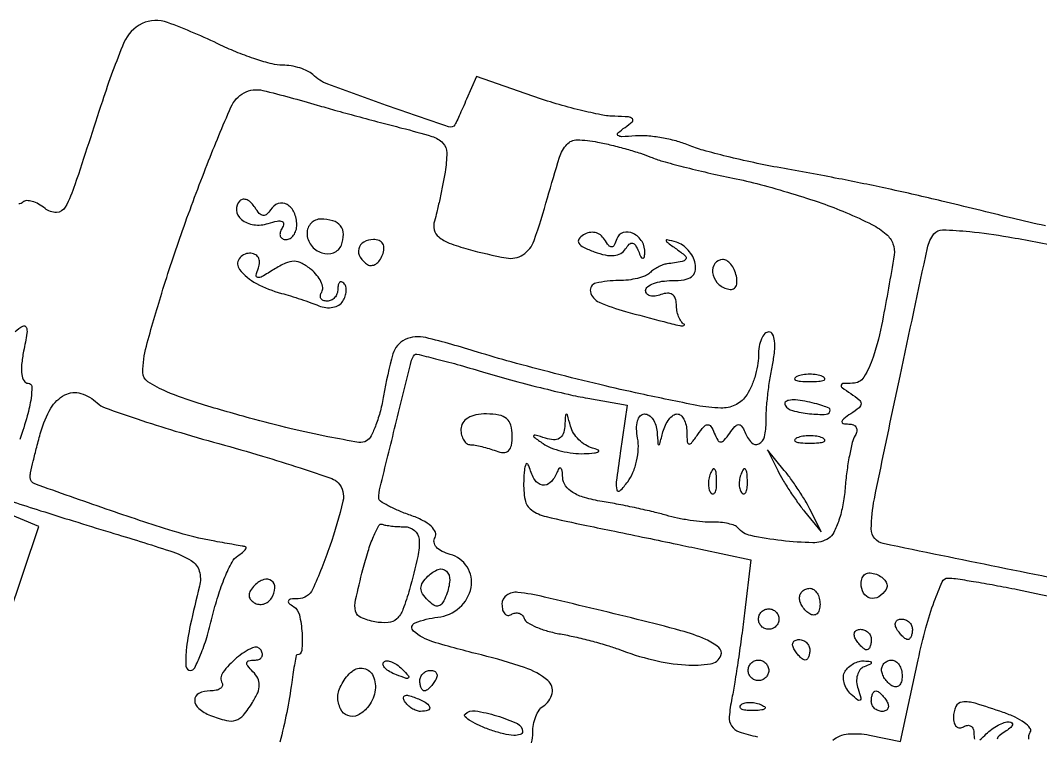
# Model space of a CAD drawing. Extents: x -19 to 322, y 67 to 181.
# Drawn here: x 41.45 to 88.7, y 144.12 to 177.3 of the extents above; entities that cross this region are included whole.
import ezdxf

# ---------------------------------------------------------------- set-up
doc = ezdxf.new("R2010")
doc.units = 0
doc.layers.get('0').update_dxf_attribs({"linetype": 'CONTINUOUS'})

msp = doc.modelspace()

# ---------------------------------------------------------------- linework, layer by layer
for points in [[(88.921, 167.786, -0.009627), (87.376, 168.139, 0.002268), (84.118, 168.935, 0.005204), (81.655, 169.497, 0.005827), (79.357, 169.969, 0.003665), (76.661, 170.47, -0.008399), (75.416, 170.713, -0.008079), (74.164, 171.001, -0.008033), (73.068, 171.29, -0.028851), (72.384, 171.526, 0.032415), (71.813, 171.718, 0.02193), (71.141, 171.866, 0.022139), (70.476, 171.951, 0.040506), (69.929, 171.953, -0.009504), (69.303, 171.916, -0.185838), (69.123, 171.977, -0.464981), (69.123, 172.095, -0.026117), (69.454, 172.349, 0.030597), (69.787, 172.609, 0.421394), (69.794, 172.746, 0.19174), (69.609, 172.834, 0.01141), (68.979, 172.861, -0.04366), (68.352, 172.928, -0.011661), (67.372, 173.144, -0.011728), (66.265, 173.443, -0.011857), (65.177, 173.792), (62.564, 174.701), (62.114, 173.658, -0.002042), (61.935, 173.248, -0.00277), (61.77, 172.88, -0.001852), (61.629, 172.571, -0.030812), (61.575, 172.472, -0.349151), (61.281, 172.368, -0.002106), (58.403, 173.367, -0.004489), (55.679, 174.352, -0.103826), (54.984, 174.791, 0.079867), (54.744, 174.959, 0.036771), (54.388, 175.1, 0.035212), (53.984, 175.196, 0.040875), (53.59, 175.229, -0.061584), (53.101, 175.289, -0.017112), (52.356, 175.503, -0.017001), (51.524, 175.806, -0.017078), (50.715, 176.164, 0.024053), (48.26, 177.209, 0.202154), (47.083, 177.157, 0.185658), (46.242, 176.273, 0.019842), (45.242, 173.565, -0.001702), (43.969, 169.688, -0.042376), (43.527, 168.657, -0.27045), (43.119, 168.406, -0.181171), (42.588, 168.59, 0.044074), (42.29, 168.796, 0.060443), (41.99, 168.921, 0.076062), (41.733, 168.953, 0.19149), (41.562, 168.879, -0.221565), (41.37, 168.809, -0.050272)], [(65.116, 143.839, 0.065794), (65.177, 144.303, -0.046449), (65.212, 144.681, -0.046123), (65.317, 145.048, -0.050097), (65.47, 145.349, -0.112213), (65.652, 145.529, 0.201255), (66.076, 146.122, 0.281844), (65.872, 146.723, 0.092517), (64.799, 147.323, 0.021352), (62.801, 147.905, -0.012103), (60.554, 148.513, -0.10675), (59.658, 149.005, -0.563611), (59.724, 149.391, -0.065086), (60.782, 149.655, 0.152519), (61.787, 150.101, 0.165654), (62.32, 151.026, 0.191259), (62.141, 151.985, 0.19058), (61.353, 152.562, -0.051312), (60.975, 152.704, -0.095587), (60.715, 152.902, -0.141363), (60.607, 153.127, -0.182126), (60.651, 153.35, 0.24483), (60.669, 153.595, 0.107871), (60.474, 153.866, 0.066947), (60.076, 154.139, 0.032838), (59.51, 154.379, -0.015967), (58.951, 154.594, -0.023948), (58.478, 154.82, -0.020878), (58.122, 155.032, -0.253274), (58.049, 155.167, -0.060021), (58.111, 155.676, -0.000909), (58.824, 158.572, -0.000509), (59.568, 161.556, -0.114509), (59.699, 161.811, -0.283363), (59.801, 161.844, -0.002237), (60.668, 161.632, -0.007179), (61.674, 161.366, -0.004447), (62.848, 161.027, 0.006031), (64.147, 160.655, 0.005041), (65.534, 160.291, 0.00509), (66.81, 159.984, 0.013843), (67.721, 159.801), (69.553, 159.485), (69.229, 157.259, 0.004035), (69.047, 155.925, 0.096207), (69.071, 155.549, 0.579435), (69.215, 155.51, 0.035647), (69.577, 155.928, 0.063539), (69.818, 156.354, 0.041745), (69.988, 156.891, 0.041617), (70.066, 157.452, 0.061238), (70.033, 157.948, -0.041673), (69.987, 158.388, -0.074194), (70.032, 158.749, -0.110614), (70.159, 158.985, -0.217377), (70.349, 159.072, -0.149938), (70.556, 159.008, -0.090711), (70.74, 158.827, -0.07589), (70.874, 158.558, -0.06119), (70.935, 158.24, 0.002113), (70.974, 157.682, 0.392517), (71.013, 157.646, 0.339035), (71.059, 157.681, 0.001923), (71.207, 158.24, -0.046657), (71.323, 158.558, -0.05682), (71.49, 158.827, -0.067019), (71.68, 159.011, -0.159836), (71.865, 159.072, -0.181323), (72.034, 159.008, -0.090117), (72.178, 158.827, -0.070481), (72.277, 158.558, -0.050942), (72.313, 158.24, 0.013356), (72.329, 157.774, 0.33149), (72.407, 157.681, 0.292297), (72.529, 157.724, 0.011504), (72.824, 158.121, -0.022744), (73.104, 158.481, -0.197319), (73.281, 158.572, -0.282755), (73.43, 158.497, -0.043347), (73.587, 158.186, 0.032603), (73.744, 157.857, 0.27142), (73.882, 157.776, 0.220728), (74.041, 157.85, 0.022669), (74.3, 158.186, -0.028764), (74.54, 158.491, -0.194236), (74.709, 158.575, -0.269597), (74.853, 158.505, -0.052352), (74.995, 158.24, 0.089417), (75.306, 157.747, 0.330416), (75.646, 157.682, 0.229005), (75.913, 158.017, 0.060964), (75.984, 158.715, -0.023383), (75.997, 159.233, -0.00997), (76.061, 159.924, -0.009839), (76.158, 160.659, -0.012746), (76.278, 161.329, 0.023914), (76.377, 161.964, 0.053356), (76.378, 162.452, 0.087122), (76.288, 162.765, 0.286721), (76.114, 162.873, 0.211565), (75.929, 162.792, 0.080906), (75.773, 162.551, 0.06158), (75.667, 162.196, 0.042), (75.632, 161.776, -0.045213), (75.588, 161.298, -0.030813), (75.457, 160.767, -0.031109), (75.265, 160.267, -0.053148), (75.038, 159.882, -0.124744), (74.538, 159.477, -0.115104), (73.891, 159.343, -0.042435), (72.784, 159.465, -0.004216), (70.167, 160.003, -0.00585), (68.29, 160.428, -0.004089), (66.185, 160.95, -0.004126), (64.175, 161.483, -0.008562), (62.618, 161.939, 0.014798), (60.22, 162.608, 0.171138), (59.263, 162.515, 0.219484), (58.7, 161.852, 0.025949), (58.269, 159.916, -0.021679), (58.118, 159.209, -0.026478), (57.913, 158.564, -0.02657), (57.689, 158.052, -0.13863), (57.483, 157.827, -0.181813), (57.118, 157.756, -0.006529), (55.69, 158.014, -0.011266), (53.987, 158.385, -0.007575), (52.059, 158.881, -0.007173), (49.682, 159.569, -0.026968), (48.225, 160.101, -0.041722), (47.355, 160.562, -0.255387), (47.12, 160.992, -0.065948), (47.281, 162.209, -0.009076), (47.992, 164.669, -0.010258), (48.955, 167.573, -0.00841), (50.099, 170.635, -0.009148), (51.198, 173.288, -0.168041), (51.807, 173.949, -0.18545), (52.671, 174.06, -0.011615), (55.198, 173.38, 0.003605), (55.994, 173.152, 0.001663), (57.034, 172.866, 0.001647), (58.128, 172.573, 0.002286), (59.111, 172.318, -0.011913), (60.509, 171.927, -0.125008), (61.013, 171.621, -0.199718), (61.194, 171.17, -0.038841), (61.114, 170.279, -0.006183), (61.001, 169.659, -0.005273), (60.868, 169.008, -0.005319), (60.733, 168.418, -0.014997), (60.623, 168.01, 0.137931), (60.615, 167.602, 0.156534), (60.823, 167.273, 0.084977), (61.31, 166.99, 0.021475), (62.184, 166.706, 0.0218), (63.952, 166.298, 0.19162), (64.724, 166.45, 0.166784), (65.238, 167.103, 0.015646), (65.861, 169.081, -0.007352), (66.418, 170.962, -0.107473), (66.758, 171.56, -0.21784), (67.235, 171.768, -0.04375), (68.18, 171.667, -0.011498), (68.829, 171.525, -0.008935), (69.527, 171.341, -0.00905), (70.172, 171.147, -0.021524), (70.642, 170.973, 0.030182), (71.183, 170.783, 0.006366), (72.151, 170.522, 0.006647), (73.282, 170.248, 0.00626), (74.444, 169.998, -0.014555), (75.709, 169.703, -0.009356), (77.159, 169.292, -0.009404), (78.564, 168.836, -0.017394), (79.684, 168.404, -0.015428), (80.89, 167.847, -0.064642), (81.551, 167.401, -0.119576), (81.862, 166.956, -0.13475), (81.917, 166.437, -0.006142), (81.374, 163.376, -0.031252), (80.945, 161.7, -0.062726), (80.515, 160.78, -0.254893), (79.994, 160.49, 0.012402), (79.543, 160.475, 0.346678), (79.461, 160.402, 0.289363), (79.507, 160.29, 0.01011), (79.908, 160.015, -0.02521), (80.296, 159.732, -0.226004), (80.384, 159.547, -0.226004), (80.296, 159.362, -0.02521), (79.908, 159.079, 0.016523), (79.581, 158.848, 0.185872), (79.499, 158.716, 0.413562), (79.556, 158.63, 0.044839), (79.818, 158.604, -0.094977), (80.03, 158.561, -0.170552), (80.161, 158.444, -0.170969), (80.19, 158.27, -0.095505), (80.113, 158.068, 0.076529), (79.978, 157.749, 0.014612), (79.841, 157.132, 0.015271), (79.723, 156.396, 0.013523), (79.644, 155.623, -0.028526), (79.543, 154.859, -0.033235), (79.359, 154.151, -0.035306), (79.125, 153.586, -0.136793), (78.873, 153.307, -0.146525), (78.152, 153.105, -0.024532), (76.702, 153.202, -0.023561), (75.271, 153.437, -0.169311), (74.681, 153.794, 0.131975), (74.527, 153.904, 0.034581), (74.234, 153.99, 0.032653), (73.874, 154.045, 0.028389), (73.493, 154.057, -0.029529), (73.045, 154.072, -0.014206), (72.473, 154.14, -0.014032), (71.879, 154.246, -0.019506), (71.355, 154.377, 0.012276), (70.775, 154.53, 0.005249), (69.992, 154.707, 0.00519), (69.154, 154.879, 0.006806), (68.385, 155.017, -0.027542), (67.58, 155.197, -0.067977), (67.026, 155.438, -0.101989), (66.696, 155.745, -0.143945), (66.565, 156.123, 0.020135), (66.538, 156.439, 0.198003), (66.473, 156.553, 0.443338), (66.39, 156.539, 0.04507), (66.288, 156.339, -0.099992), (65.991, 155.888, -0.248754), (65.624, 155.774, -0.208787), (65.273, 156.014, -0.076465), (65.03, 156.577, 0.103946), (64.943, 156.751, 0.564722), (64.86, 156.74, 0.080627), (64.791, 156.476, 0.01389), (64.757, 155.959, 0.054594), (64.819, 155.086, 0.196534), (65.114, 154.625, 0.09545), (65.791, 154.319, 0.00803), (67.672, 153.903, -0.000452), (68.978, 153.635, -0.000316), (70.45, 153.33, -0.000319), (71.86, 153.036, -0.000664), (72.959, 152.805), (75.275, 152.315), (74.985, 149.847, -0.004156), (74.852, 148.794, -0.003409), (74.694, 147.672, -0.003443), (74.534, 146.642, -0.009093), (74.401, 145.909, 0.026945), (74.276, 145.043, 0.169525), (74.383, 144.617, 0.16825), (74.732, 144.348, 0.026448), (75.582, 144.114, -0.0366)], [(92.09, 150.893, -0.001338), (81.415, 153.062, -0.355607), (80.858, 153.744, -0.051082), (80.999, 155.132, -0.001539), (82.19, 160.826, -0.000789), (83.461, 166.762, -0.110885), (83.761, 167.412, -0.241219), (84.162, 167.602, -0.017796), (85.414, 167.52, -0.017432), (87.195, 167.276, -0.006023), (89.748, 166.803, -0.001253)], [(41.202, 162.892, -0.042892), (41.562, 163.142, -0.447919), (41.713, 163.091, -0.143556), (41.747, 162.814, -0.008659), (41.595, 161.981, 0.025077), (41.503, 161.359, 0.059882), (41.513, 160.893, 0.102767), (41.618, 160.603, 0.260416), (41.807, 160.497, -0.401816), (41.968, 160.343, -0.04753), (41.94, 159.799, -0.032742), (41.763, 158.982, -0.013245), (41.421, 157.894, 0.012535)], [(41.103, 155.002, 0.001006), (42.384, 154.59, 0.002317), (43.886, 154.117, 0.001559), (45.606, 153.59, -0.004499), (48.374, 152.725, -0.057982), (49.358, 152.276, -0.189605), (49.73, 151.79, -0.131636), (49.741, 151.091, 0.007596), (49.316, 149.283, 0.027263), (49.126, 148.113, 0.04377), (49.112, 147.389, 0.394297), (49.324, 147.192, 0.282891), (49.518, 147.311, 0.020005), (49.794, 147.916, 0.023516), (50.077, 148.712, 0.015193), (50.332, 149.657, -0.017901), (50.599, 150.629, -0.022249), (50.92, 151.51, -0.021279), (51.247, 152.211, -0.132315), (51.513, 152.501, 0.02178), (51.726, 152.65, 0.053237), (51.864, 152.781, 0.134587), (51.907, 152.872, 0.412094), (51.872, 152.922, 0.000389), (51.721, 152.949, 0.000038), (51.355, 153.014, 0.000048), (50.918, 153.091, 0.000038), (50.446, 153.175, -0.031755), (48.514, 153.645, -0.007886), (45.421, 154.664, -0.002151), (42.115, 155.826, -0.319421), (41.895, 156.141, -0.052158), (41.918, 156.346, -0.003977), (42.042, 156.888, -0.005434), (42.203, 157.534, -0.004113), (42.393, 158.24, -0.06392), (42.854, 159.335, -0.1437), (43.502, 159.95, -0.1911), (44.248, 160.022, -0.124186), (45.005, 159.579, 0.109356), (45.37, 159.352, 0.004446), (46.847, 158.844, 0.007589), (48.622, 158.28, 0.005287), (50.642, 157.697, -0.004683), (52.653, 157.118, -0.006948), (54.403, 156.57, -0.003455), (55.872, 156.076, -0.126953), (56.165, 155.882, -0.246722), (56.384, 155.027, -0.025064), (55.779, 152.947, -0.024323), (54.975, 150.944, -0.290474), (54.306, 150.511, 0.023085), (53.968, 150.492, 0.246033), (53.857, 150.419, 0.355387), (53.876, 150.31, 0.035691), (54.102, 150.143, -0.198629), (54.368, 149.765, -0.038477), (54.489, 148.922, -0.038897), (54.48, 148.114, -0.388339), (54.251, 147.905, 0.358129), (54.22, 147.879, 0.002696), (54.153, 147.529, 0.008194), (54.083, 147.116, 0.004975), (54.013, 146.626, -0.03334), (53.459, 143.871, -0.014245)], [(40.868, 149.574), (42.305, 153.858), (40.792, 154.488, 0.014427)], [(79.073, 143.961, -0.147182), (79.786, 144.245, -0.071303), (80.775, 144.191), (82.213, 143.903), (83.03, 147.686, -0.012709), (83.39, 149.168, -0.021675), (83.775, 150.382, -0.018049), (84.147, 151.297, -0.295229), (84.412, 151.469, -0.037219), (84.765, 151.442, -0.003822), (85.591, 151.312, -0.004749), (86.573, 151.14, -0.003775), (87.631, 150.936, -0.008205), (89.367, 150.557, -0.120983)], [(88.157, 144.002, -0.099303), (88.157, 144.171, -0.089672), (88.221, 144.335, 0.321143), (88.208, 144.521, 0.06371), (87.951, 144.762, 0.046193), (87.521, 145.017, 0.026718), (86.965, 145.245, 0.011051), (85.668, 145.665, 0.096832), (85.07, 145.724, 0.263158), (84.772, 145.516, 0.112117), (84.66, 145.025, 0.066118), (84.695, 144.763, 0.138808), (84.8, 144.588, 0.191142), (84.955, 144.527, 0.139169), (85.136, 144.578, -0.103804), (85.317, 144.644, -0.179349), (85.471, 144.61, -0.165378), (85.575, 144.48, -0.086517), (85.611, 144.274, 0.047194), (85.637, 143.999, 0.346165)], [(85.886, 143.972, 0.019206), (86.181, 144.245, -0.039453), (86.436, 144.463, -0.035771), (86.73, 144.646, -0.037648), (87.019, 144.771, -0.087398), (87.25, 144.808, -0.172502), (87.372, 144.763, -0.33739), (87.393, 144.668, -0.112638), (87.279, 144.519, -0.029944), (87.036, 144.341, 0.030096), (86.786, 144.156, 0.13881), (86.685, 144.009, 0.364331)]]:
    msp.add_lwpolyline(points, format="xyb")
for points in [[(54.248, 167.835, 0.103259), (54.128, 168.406, 0.16079), (53.796, 168.777, 0.217622), (53.385, 168.815, 0.172072), (53.033, 168.533, -0.070137), (52.859, 168.323, -0.221383), (52.689, 168.271, -0.177984), (52.512, 168.364, -0.04461), (52.313, 168.63, 0.056911), (52.141, 168.849, 0.090656), (51.946, 168.984, 0.124761), (51.762, 169.018, 0.181222), (51.612, 168.95, 0.222731), (51.453, 168.511, 0.202994), (51.682, 168.084, 0.136617), (52.254, 167.837, 0.111134), (52.922, 167.895, -0.023277), (53.342, 168.007, -0.135994), (53.568, 167.994, -0.3561), (53.638, 167.881, -0.107804), (53.566, 167.676, 0.072602), (53.479, 167.475, 0.148598), (53.484, 167.305, 0.188653), (53.579, 167.192, 0.125287), (53.744, 167.15, 0.135004), (53.936, 167.203, 0.100396), (54.1, 167.351, 0.086957), (54.21, 167.573, 0.07183)], [(56.314, 166.896, 0.090961), (56.407, 167.396, 0.170432), (56.274, 167.779, 0.15457), (55.917, 168.02, 0.071544), (55.356, 168.101, 0.103603), (55.115, 168.05, 0.098907), (54.909, 167.906, 0.096806), (54.771, 167.691, 0.094654), (54.723, 167.439, 0.16534), (54.911, 166.887, 0.147756), (55.404, 166.533, 0.172797), (55.954, 166.54, 0.215378)], [(70.367, 166.528, 0.15366), (70.239, 167.055, 0.141331), (69.829, 167.434, 0.19223), (69.369, 167.473, 0.243367), (69.068, 167.18, -0.034544), (68.948, 166.889, -0.274088), (68.831, 166.813, -0.240976), (68.696, 166.876, -0.028059), (68.499, 167.157, 0.096027), (68.311, 167.362, 0.105111), (68.065, 167.473, 0.103238), (67.792, 167.475, 0.089604), (67.525, 167.37, 0.100615), (67.314, 167.172, 0.305096), (67.31, 166.986, 0.139294), (67.523, 166.796, 0.023624), (68.029, 166.582, 0.036494), (68.535, 166.436, 0.074952), (68.946, 166.411, 0.102421), (69.259, 166.507, 0.130259), (69.478, 166.714, -0.053344), (69.649, 166.934, -0.249321), (69.796, 166.982, -0.216483), (69.934, 166.888, -0.041575), (70.072, 166.61, 0.019667), (70.186, 166.352, 0.213979), (70.271, 166.282, 0.427991), (70.337, 166.321, 0.039378)], [(58.222, 166.44, 0.076022), (58.285, 166.731, 0.151817), (58.23, 166.957, 0.165347), (58.062, 167.1, 0.094172), (57.797, 167.15, 0.128597), (57.351, 167.034, 0.21), (57.121, 166.727, 0.198008), (57.184, 166.334, 0.117169), (57.524, 165.993, 0.160704), (57.708, 165.949, 0.122111), (57.905, 166.016, 0.094924), (58.086, 166.188, 0.064087)], [(72.186, 163.228, -0.122038), (72.05, 163.357, -0.051737), (71.935, 163.582, -0.047017), (71.856, 163.86, -0.045139), (71.83, 164.152, 0.08699), (71.781, 164.432, 0.166532), (71.639, 164.609, 0.157784), (71.413, 164.667, 0.076165), (71.117, 164.602, -0.055937), (70.844, 164.531, -0.100118), (70.614, 164.544, -0.147206), (70.463, 164.637, -0.184534), (70.404, 164.789, -0.236095), (70.493, 164.965, -0.070968), (70.764, 165.114, -0.054249), (71.159, 165.216, -0.03582), (71.627, 165.249, 0.035978), (72.196, 165.29, 0.124089), (72.536, 165.43, 0.183758), (72.694, 165.677, 0.099767), (72.696, 166.042, 0.073682), (72.585, 166.359, 0.058792), (72.379, 166.658, 0.06), (72.114, 166.895, 0.086271), (71.83, 167.028, 0.00523), (71.399, 167.141, 0.48802), (71.355, 167.106, 0.240154), (71.393, 167.032, 0.003121), (71.83, 166.718, -0.022093), (72.238, 166.402, -0.372286), (72.262, 166.246, -0.212233), (72.092, 166.131, -0.01002), (71.394, 166.022, 0.055489), (71.202, 165.973, 0.031558), (70.982, 165.875, 0.031142), (70.771, 165.747, 0.044385), (70.602, 165.606, -0.103387), (70.393, 165.468, -0.032568), (70.033, 165.354, -0.03096), (69.605, 165.276, -0.029831), (69.165, 165.249, 0.056162), (68.101, 165.129, 0.409881), (67.851, 164.738, 0.241691), (68.25, 164.248, 0.037415), (69.469, 163.82, 0.001135), (71.241, 163.347, 0.011063), (71.995, 163.165, 0.111507), (72.178, 163.167, 0.68477)], [(56.386, 164.298, 0.058448), (56.492, 164.526, 0.065546), (56.537, 164.763, 0.075077), (56.518, 164.973, 0.136817), (56.434, 165.123, 0.132256), (56.326, 165.185, 0.259615), (56.232, 165.161, 0.153621), (56.168, 165.047, 0.051163), (56.148, 164.853, -0.089582), (56.11, 164.642, -0.09521), (56.001, 164.462, -0.09982), (55.837, 164.341, -0.109375), (55.645, 164.299, -0.09272), (55.473, 164.331, -0.171182), (55.366, 164.423, -0.174428), (55.342, 164.56, -0.096707), (55.402, 164.72, 0.173043), (55.447, 164.927, 0.076377), (55.367, 165.2, 0.062352), (55.183, 165.493, 0.048102), (54.917, 165.761, 0.049748), (54.489, 166.049, 0.123107), (54.125, 166.142, 0.107818), (53.73, 166.057, 0.033154), (53.19, 165.768, -0.008898), (52.639, 165.437, -0.155522), (52.438, 165.394, -0.451262), (52.367, 165.492, -0.036792), (52.47, 165.836, 0.083942), (52.524, 166.104, 0.143366), (52.467, 166.323, 0.155591), (52.306, 166.465, 0.104181), (52.064, 166.517, 0.249453), (51.575, 166.256, 0.326602), (51.594, 165.767, 0.103291), (52.376, 165.115, 0.057516), (53.535, 164.659, -0.009261), (53.956, 164.539, -0.006075), (54.436, 164.386, -0.006112), (54.901, 164.225, -0.011678), (55.269, 164.083, 0.07037), (55.593, 163.999, 0.075501), (55.92, 164.012, 0.083877), (56.199, 164.117, 0.123636)], [(74.608, 165.457, 0.055333), (74.51, 165.759, 0.067404), (74.352, 166.01, 0.080237), (74.162, 166.175, 0.153371), (73.968, 166.225, 0.222662), (73.617, 166.037, 0.193087), (73.509, 165.63, 0.144703), (73.709, 165.166, 0.139121), (74.133, 164.878, 0.095591), (74.387, 164.844, 0.209098), (74.559, 164.932, 0.165894), (74.636, 165.138, 0.058438)], [(78.602, 160.812, 0.057986), (78.331, 160.886, 0.037979), (78.008, 160.911, 0.037979), (77.684, 160.886, 0.057986), (77.414, 160.812, 0.174857), (77.314, 160.723, 0.447206), (77.343, 160.643, 0.078554), (77.584, 160.587, 0.017491), (78.008, 160.572, 0.017491), (78.431, 160.587, 0.078554), (78.672, 160.643, 0.447206), (78.701, 160.723, 0.174857)], [(78.958, 159.254, 0.299976), (78.904, 159.336, 0.017898), (78.613, 159.449, 0.022106), (78.234, 159.561, 0.014046), (77.784, 159.66, 0.027972), (77.351, 159.718, 0.068119), (77.029, 159.7, 0.162929), (76.874, 159.611, 0.332306), (76.862, 159.478, 0.194026), (77.208, 159.224, 0.036018), (78.001, 159.081, 0.036086), (78.766, 159.054, 0.40323)], [(64.227, 158.07, 0.067336), (64.162, 158.548, 0.151534), (63.967, 158.853, 0.130975), (63.611, 159.02, 0.04487), (63.039, 159.072, 0.04716), (62.543, 159.025, 0.088208), (62.168, 158.882, 0.118484), (61.935, 158.654, 0.140575), (61.851, 158.359, 0.05931), (61.883, 158.086, 0.078243), (61.979, 157.856, 0.096657), (62.121, 157.701, 0.16037), (62.287, 157.646, -0.04425), (62.506, 157.627, -0.015326), (62.816, 157.561, -0.015089), (63.155, 157.468, -0.016969), (63.475, 157.358, 0.076984), (63.821, 157.283, 0.207384), (64.053, 157.367, 0.16083), (64.187, 157.617, 0.043546)], [(67.939, 157.493, -0.076457), (67.616, 157.633, -0.05561), (67.31, 157.878, -0.05561), (67.065, 158.184, -0.076457), (66.925, 158.507, 0.002473), (66.785, 159.026, 0.352755), (66.737, 159.06, 0.376269), (66.696, 159.02, 0.002579), (66.658, 158.493, -0.07484), (66.582, 158.148, -0.163969), (66.412, 157.942, -0.153952), (66.144, 157.874, -0.063769), (65.771, 157.943, 0.003969), (65.286, 158.095, 0.369295), (65.223, 158.068, 0.360133), (65.24, 158, 0.003906), (65.652, 157.698, 0.0643), (66.01, 157.505, 0.031729), (66.505, 157.35, 0.030852), (67.046, 157.253, 0.03921), (67.553, 157.233, 0.010506), (68.04, 157.263, 0.12823), (68.215, 157.324, 0.593879), (68.208, 157.4, 0.036917)], [(78.602, 157.961, 0.057986), (78.331, 158.035, 0.037979), (78.008, 158.06, 0.037979), (77.684, 158.035, 0.057986), (77.414, 157.961, 0.174857), (77.314, 157.872, 0.447206), (77.343, 157.792, 0.078554), (77.584, 157.736, 0.017491), (78.008, 157.721, 0.017491), (78.431, 157.736, 0.078554), (78.672, 157.792, 0.447206), (78.701, 157.872, 0.174857)], [(78.069, 154.557, 0.019941), (77.835, 154.99, 0.010515), (77.512, 155.508, 0.010446), (77.159, 156.025, 0.015847), (76.828, 156.458), (76.054, 157.409), (76.521, 156.458, 0.019941), (76.755, 156.026, 0.010515), (77.078, 155.508, 0.010446), (77.431, 154.99, 0.015847), (77.761, 154.557), (78.535, 153.607)], [(73.693, 156.023, 0.018894), (73.665, 156.377, 0.168741), (73.598, 156.516, 0.470617), (73.511, 156.508, 0.054073), (73.406, 156.31, 0.051402), (73.332, 156.05, 0.05415), (73.314, 155.785, 0.060344), (73.352, 155.554, 0.126455), (73.444, 155.399, 0.296942), (73.548, 155.377, 0.208169), (73.635, 155.464, 0.077125), (73.688, 155.692, 0.028489)], [(75.119, 156.023, 0.018894), (75.091, 156.377, 0.168741), (75.024, 156.516, 0.470617), (74.937, 156.508, 0.054073), (74.832, 156.31, 0.051402), (74.758, 156.05, 0.05415), (74.74, 155.785, 0.060344), (74.777, 155.554, 0.126455), (74.869, 155.399, 0.296942), (74.973, 155.377, 0.208169), (75.061, 155.464, 0.077125), (75.114, 155.692, 0.028489)], [(57.309, 151.869, -0.014188), (57.549, 152.709, -0.023821), (57.803, 153.397, -0.020835), (58.044, 153.904, -0.375201), (58.199, 153.963, 0.045172), (58.372, 153.917, 0.013901), (58.638, 153.879, 0.013784), (58.94, 153.853, 0.014703), (59.237, 153.845, -0.174723), (59.697, 153.679, -0.202577), (59.909, 153.269, -0.075525), (59.852, 152.466, -0.012206), (59.468, 150.941, -0.021734), (59.167, 150.016, -0.115417), (58.874, 149.576, -0.172693), (58.48, 149.404, -0.064628), (57.868, 149.441, -0.052184), (57.219, 149.637, -0.241298), (56.974, 149.927, -0.111396), (56.972, 150.452, -0.008075)], [(60.322, 151.556, -0.103621), (60.803, 151.87, -0.29781), (61.175, 151.792, -0.219336), (61.332, 151.365, -0.072159), (61.181, 150.697, -0.040341), (61.001, 150.322, -0.19067), (60.817, 150.177, -0.218633), (60.601, 150.208, -0.053524), (60.315, 150.439, -0.053474), (60.074, 150.737, -0.145657), (59.999, 150.995, -0.143917), (60.077, 151.254, -0.051746)], [(80.384, 151.216, -0.094172), (80.434, 151.481, -0.165347), (80.577, 151.65, -0.151817), (80.803, 151.705, -0.076022), (81.094, 151.641, -0.064087), (81.346, 151.506, -0.094924), (81.518, 151.324, -0.122111), (81.585, 151.127, -0.160704), (81.541, 150.944, -0.117169), (81.2, 150.603, -0.198008), (80.807, 150.54, -0.21), (80.5, 150.771, -0.128597)], [(53.074, 150.542, 0.116221), (53.23, 151.009, 0.258096), (53.084, 151.341, 0.251496), (52.72, 151.399, 0.113251), (52.297, 151.134, 0.053431), (52.102, 150.891, 0.136091), (52.035, 150.677, 0.169261), (52.094, 150.49, 0.094625), (52.273, 150.326, 0.105525), (52.482, 150.252, 0.099247), (52.708, 150.266, 0.096292), (52.916, 150.368, 0.09291)], [(73.893, 147.88, 0.322589), (73.795, 148.254, 0.070361), (73.192, 148.622, 0.034488), (72.036, 149.03, 0.0078), (70.02, 149.555, 0.001292), (65.722, 150.59, 0.030368), (64.49, 150.805, 0.179295), (63.971, 150.677, 0.248292), (63.752, 150.262, 0.058562), (63.783, 149.994, 0.125718), (63.879, 149.811, 0.191082), (64.022, 149.741, 0.160076), (64.186, 149.78, -0.095153), (64.364, 149.848, -0.119353), (64.54, 149.837, -0.124545), (64.686, 149.748, -0.109388), (64.78, 149.596, 0.174542), (64.937, 149.404, 0.034303), (65.339, 149.198, 0.032639), (65.866, 149.012, 0.02523), (66.46, 148.878, -0.012317), (67.124, 148.745, -0.008639), (67.866, 148.564, -0.008723), (68.571, 148.366, -0.017971), (69.113, 148.182, 0.030942), (70.75, 147.672, 0.044192), (72.254, 147.443, 0.052939), (73.411, 147.493, 0.270247)], [(77.532, 150.546, -0.105429), (77.569, 150.717, -0.099231), (77.672, 150.862, -0.096318), (77.826, 150.959, -0.092995), (78.008, 150.993, -0.153634), (78.189, 150.936, -0.097988), (78.343, 150.776, -0.080552), (78.447, 150.536, -0.062283), (78.483, 150.252, -0.066118), (78.448, 149.99, -0.138808), (78.343, 149.816, -0.191142), (78.188, 149.754, -0.139169), (78.008, 149.805, -0.06081), (77.826, 149.951, -0.051032), (77.672, 150.144, -0.053229), (77.567, 150.353, -0.089642)], [(75.632, 149.568, -0.099038), (75.668, 149.749, -0.097945), (75.771, 149.903, -0.097945), (75.925, 150.007, -0.099038), (76.107, 150.043, -0.099038), (76.288, 150.007, -0.097945), (76.442, 149.903, -0.097945), (76.546, 149.749, -0.099038), (76.582, 149.568, -0.099038), (76.546, 149.386, -0.097945), (76.442, 149.232, -0.097945), (76.288, 149.129, -0.099038), (76.107, 149.093, -0.099038), (75.925, 149.129, -0.097945), (75.771, 149.232, -0.097945), (75.668, 149.386, -0.099038)], [(82.047, 149.093, -0.082592), (81.972, 149.274, -0.161196), (81.987, 149.428, -0.182303), (82.088, 149.531, -0.108972), (82.256, 149.568, -0.093332), (82.448, 149.532, -0.09642), (82.612, 149.428, -0.099167), (82.721, 149.274, -0.105053), (82.76, 149.093, -0.042167), (82.744, 148.911, -0.061769), (82.698, 148.757, -0.081139), (82.63, 148.653, -0.210953), (82.55, 148.617, -0.151918), (82.45, 148.648, -0.038439), (82.316, 148.757, -0.035638), (82.175, 148.911, -0.029505)], [(80.146, 148.617, -0.082592), (80.072, 148.799, -0.161196), (80.086, 148.953, -0.182303), (80.187, 149.055, -0.108972), (80.356, 149.093, -0.093332), (80.548, 149.056, -0.09642), (80.711, 148.953, -0.099167), (80.82, 148.799, -0.105053), (80.859, 148.617, -0.042167), (80.843, 148.435, -0.061769), (80.797, 148.282, -0.081139), (80.729, 148.178, -0.210953), (80.649, 148.142, -0.151918), (80.549, 148.173, -0.038439), (80.415, 148.282, -0.035638), (80.274, 148.435, -0.029505)], [(77.295, 148.142, -0.082592), (77.22, 148.324, -0.161196), (77.235, 148.478, -0.182303), (77.336, 148.58, -0.108972), (77.504, 148.617, -0.093332), (77.696, 148.581, -0.09642), (77.86, 148.478, -0.099167), (77.969, 148.323, -0.105053), (78.008, 148.142, -0.042167), (77.992, 147.96, -0.061769), (77.946, 147.807, -0.081139), (77.878, 147.702, -0.210953), (77.798, 147.667, -0.151918), (77.698, 147.698, -0.038439), (77.564, 147.807, -0.035638), (77.423, 147.96, -0.029505)], [(52.198, 145.705, 0.037913), (52.436, 146.158, 0.098606), (52.512, 146.516, 0.122823), (52.439, 146.828, 0.077673), (52.218, 147.131, -0.024609), (51.978, 147.396, -0.203307), (51.933, 147.548, -0.324353), (52.018, 147.641, -0.050267), (52.28, 147.667, 0.082452), (52.487, 147.701, 0.161039), (52.619, 147.801, 0.182405), (52.656, 147.95, 0.109169), (52.595, 148.125, 0.38384), (52.195, 148.242, 0.063226), (51.459, 147.765, 0.057317), (50.824, 147.09, 0.290481), (50.787, 146.598, -0.212563), (50.797, 146.463, -0.16366), (50.704, 146.346, -0.096669), (50.507, 146.267, -0.047287), (50.236, 146.241, 0.111069), (49.713, 146.124, 0.292392), (49.518, 145.812, 0.221403), (49.705, 145.421, 0.081007), (50.247, 145.104, 0.02864), (50.985, 144.869, 0.138543), (51.42, 144.879, 0.146296), (51.773, 145.115, 0.033187)], [(58.274, 147.575, -0.20742), (58.42, 147.633, -0.082976), (58.634, 147.59, -0.063152), (58.882, 147.457, -0.043285), (59.126, 147.251, -0.011214), (59.424, 146.937, -0.400052), (59.422, 146.845, -0.286372), (59.315, 146.82, -0.008399), (58.86, 146.985, -0.036269), (58.553, 147.128, -0.070189), (58.337, 147.292, -0.120343), (58.243, 147.448, -0.278911)], [(75.156, 147.192, -0.099038), (75.193, 147.373, -0.097945), (75.296, 147.527, -0.097945), (75.45, 147.631, -0.099038), (75.632, 147.667, -0.099038), (75.813, 147.631, -0.097945), (75.967, 147.527, -0.097945), (76.071, 147.373, -0.099038), (76.107, 147.192, -0.099038), (76.071, 147.01, -0.097945), (75.967, 146.856, -0.097945), (75.813, 146.753, -0.099038), (75.632, 146.717, -0.099038), (75.45, 146.753, -0.097945), (75.296, 146.856, -0.097945), (75.193, 147.01, -0.099038)], [(79.645, 147.15, -0.073482), (79.809, 147.345, -0.057002), (80.037, 147.504, -0.057862), (80.29, 147.605, -0.082955), (80.53, 147.629, -0.013972), (80.812, 147.603, -0.380332), (80.857, 147.551, -0.291781), (80.814, 147.485, -0.010951), (80.529, 147.361, 0.134669), (80.334, 147.212, 0.094817), (80.211, 146.963, 0.082442), (80.178, 146.653, 0.069883), (80.243, 146.329, -0.012432), (80.376, 145.917, -0.308046), (80.341, 145.809, -0.351432), (80.235, 145.811, -0.014141), (79.925, 146.081, -0.069443), (79.72, 146.331, -0.073249), (79.596, 146.623, -0.081041), (79.568, 146.911, -0.122051)], [(81.334, 147.22, -0.105429), (81.37, 147.39, -0.099231), (81.474, 147.536, -0.096318), (81.628, 147.633, -0.092995), (81.809, 147.667, -0.153634), (81.99, 147.61, -0.097988), (82.145, 147.449, -0.080552), (82.249, 147.209, -0.062283), (82.284, 146.926, -0.066118), (82.25, 146.664, -0.138808), (82.145, 146.489, -0.191142), (81.99, 146.428, -0.139169), (81.809, 146.479, -0.06081), (81.627, 146.624, -0.051032), (81.474, 146.818, -0.053229), (81.369, 147.027, -0.089642)], [(56.148, 145.974, -0.084162), (56.196, 146.253, -0.043839), (56.342, 146.576, -0.041962), (56.554, 146.891, -0.049847), (56.806, 147.146, -0.229568), (57.355, 147.281, -0.242852), (57.784, 146.93, -0.149999), (57.866, 146.189, -0.12695), (57.528, 145.474, -0.108101), (57.072, 145.117, -0.201408), (56.611, 145.094, -0.201065), (56.272, 145.407, -0.107781)], [(59.95, 146.717, -0.105053), (59.989, 146.898, -0.099167), (60.098, 147.052, -0.09642), (60.261, 147.156, -0.093332), (60.453, 147.192, -0.108972), (60.622, 147.155, -0.182303), (60.722, 147.052, -0.161196), (60.737, 146.898, -0.082592), (60.663, 146.717, -0.029505), (60.535, 146.535, -0.035638), (60.394, 146.381, -0.038439), (60.26, 146.272, -0.151918), (60.16, 146.241, -0.210953), (60.079, 146.277, -0.081139), (60.012, 146.381, -0.061769), (59.965, 146.535, -0.042167)], [(59.241, 145.761, -0.1144), (59.186, 145.921, -0.32948), (59.243, 146.016, -0.155351), (59.412, 146.031, -0.036408), (59.688, 145.947, -0.029964), (60.197, 145.716, -0.168622), (60.398, 145.501, -0.444011), (60.329, 145.347, -0.079093), (59.978, 145.291, -0.088797), (59.786, 145.325, -0.053277), (59.577, 145.429, -0.051183), (59.385, 145.581, -0.061454)], [(80.859, 145.766, -0.042167), (80.874, 145.948, -0.061769), (80.92, 146.102, -0.081139), (80.988, 146.206, -0.210953), (81.068, 146.241, -0.151918), (81.169, 146.21, -0.038439), (81.303, 146.102, -0.035638), (81.444, 145.948, -0.029505), (81.572, 145.766, -0.082592), (81.646, 145.585, -0.161196), (81.631, 145.431, -0.182303), (81.531, 145.328, -0.108972), (81.362, 145.291, -0.093332), (81.17, 145.327, -0.09642), (81.007, 145.431, -0.099167), (80.897, 145.585, -0.105053)], [(74.81, 145.578, -0.126455), (74.965, 145.67, -0.060344), (75.196, 145.707, -0.05415), (75.461, 145.69, -0.051402), (75.721, 145.616, -0.054073), (75.919, 145.51, -0.470617), (75.927, 145.424, -0.168741), (75.788, 145.356, -0.018894), (75.434, 145.328, -0.028489), (75.103, 145.334, -0.077125), (74.875, 145.386, -0.208169), (74.788, 145.474, -0.296942)], [(62.042, 145.165, -0.239846), (62.509, 145.317, -0.034789), (63.513, 145.086, -0.034225), (64.467, 144.723, -0.292609), (64.702, 144.356, -0.333778), (64.598, 144.217, -0.081758), (64.295, 144.181, -0.049694), (63.833, 144.248, -0.02318), (63.252, 144.42, -0.018792), (62.713, 144.631, -0.03535), (62.299, 144.848, -0.047857), (62.045, 145.04, -0.426625)]]:
    msp.add_lwpolyline(points, format="xyb", close=True)

doc.saveas('drawing.dxf')
